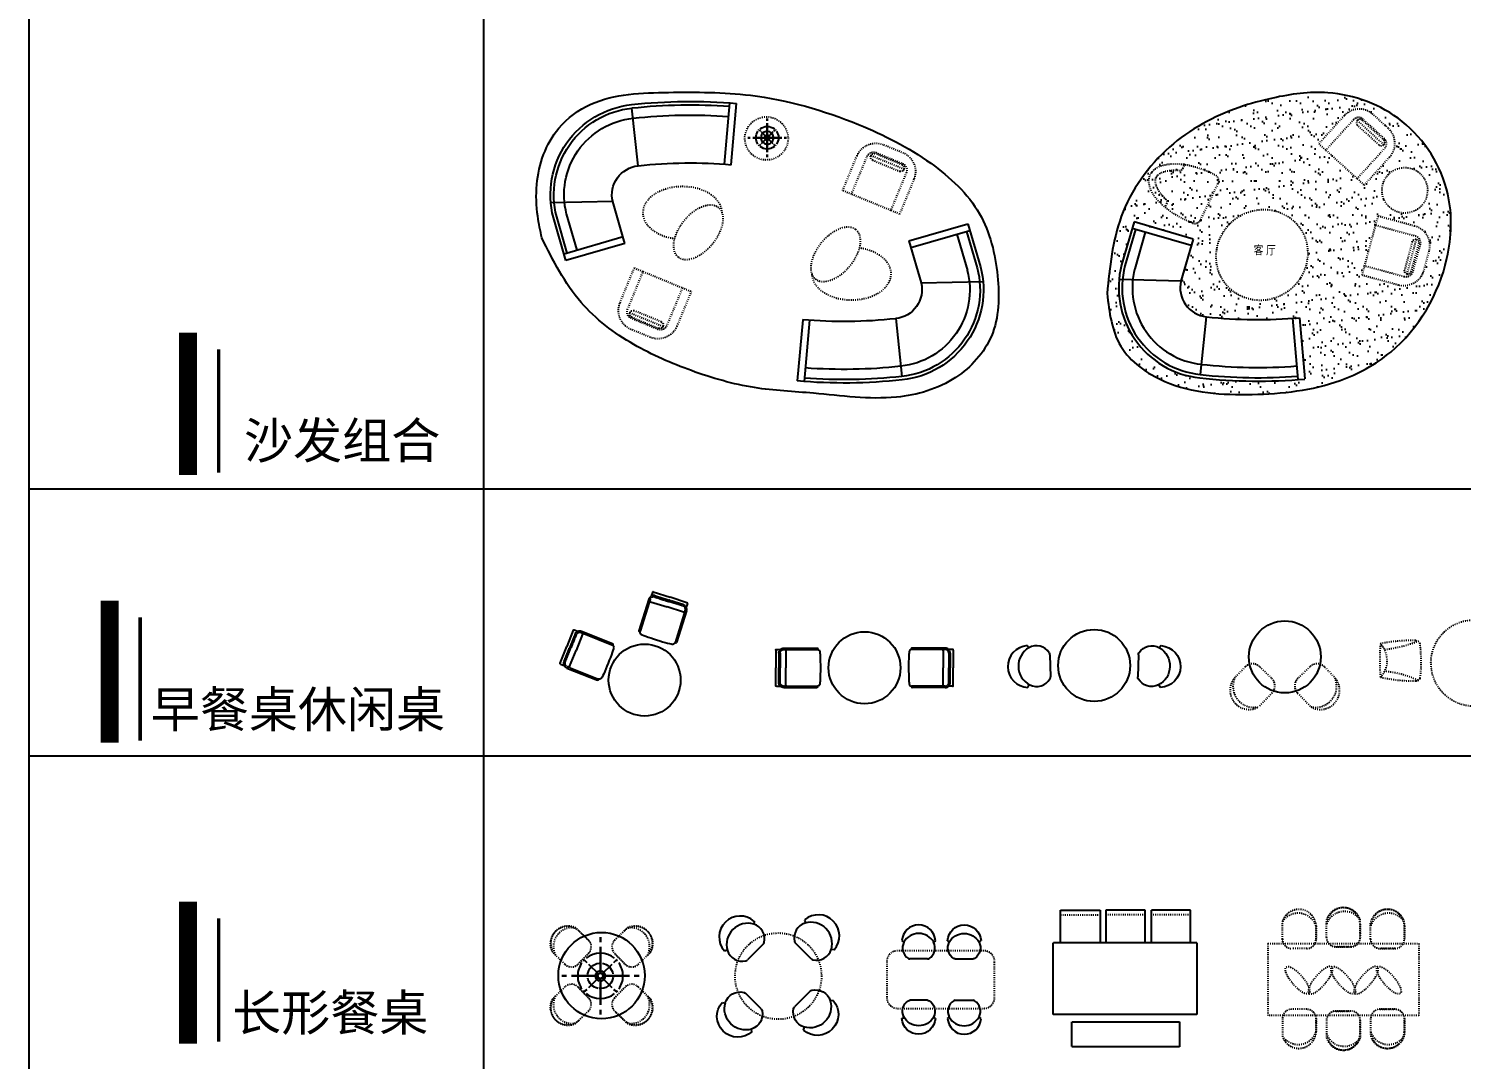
# Model space of a CAD drawing. Extents: x 185064 to 343242, y -369192 to -264966.
# Drawn here: x 185064 to 204981, y -303604 to -289282 of the extents above; entities that cross this region are included whole.
import ezdxf
from ezdxf.enums import TextEntityAlignment as Align

# ---------------------------------------------------------------- set-up
doc = ezdxf.new("R2010")
doc.units = 0
for name, pattern in [('ACAD_ISO03W100', [30, 12, -18]), ('DASH', [0.35, 0.25, -0.1]), ('DASHED', [0.75, 0.5, -0.25])]:
    doc.linetypes.add(name, pattern=pattern)
doc.layers.add('A——墙体', color=7, linetype='Continuous')
doc.layers.add('J--家具', color=255, linetype='Continuous')
doc.layers.add('柱子', color=7, linetype='Continuous', lineweight=30)
doc.styles.add('CCD-HB', font='hbsmall.shx')
doc.styles.add('NAME-2', font='swisse.ttf')

# ---------------------------------------------------------------- blocks, each defined once
blk = doc.blocks.new('A$C30FC2DA9')
at = {"color": 3, "ltscale": 15}
for p, q in [((-249, 407), (-3, 407)), ((243, 407), (-3, 407)), ((-278, 295), (-278, -168)), ((-259, 397), (-259, 343)), ((-259, 295), (-259, 282)), ((-259, 252), (-259, -168)), ((-244, 267), (-3, 267)), ((238, 267), (-3, 267)), ((253, 397), (253, 343)), ((253, 295), (253, 282)), ((253, 295), (253, 282)), ((253, 252), (253, -173)), ((272, 295), (272, -163))]:
    blk.add_line(p, q, dxfattribs=at)
at = {"color": 3, "linetype": 'DASHED', "ltscale": 4}
for p, q in [((-208, 365), (-3, 365)), ((-208, 346), (-3, 346)), ((202, 365), (-3, 365)), ((202, 346), (-3, 346))]:
    blk.add_line(p, q, dxfattribs=at)
at = {"color": 3, "ltscale": 15}
for centre, radius, start, end in [((-249, 397), 10, 90, 180), ((243, 397), 10, 0, 90), ((-208, 295), 70, 136.7668, 180), ((-244, 282), 15, 180, 270), ((-244, 252), 15, 90, 180), ((238, 282), 15, 270, 0), ((238, 252), 15, 359.5051, 89.9985), ((202, 295), 70, 0, 43.2332), ((-269, -168), 9.5, 180, 0), ((-222, -167), 38.2, 184.6147, 245.0701), ((211, -164), 42.8, 298.0317, 348.6821), ((262, -163), 9.5, 180, 0)]:
    blk.add_arc(centre, radius, start, end, dxfattribs=at)
at = {"color": 3, "linetype": 'DASHED', "ltscale": 4}
for centre, radius, start, end in [((-208, 295), 51, 90, 180), ((-208, 295), 70, 90, 135.2348), ((202, 295), 70, 44.7652, 90), ((202, 295), 51, 0, 90)]:
    blk.add_arc(centre, radius, start, end, dxfattribs=at)
at = {"color": 3, "ltscale": 15}
blk.add_ellipse((-4, -201), major_axis=(-236, 0), ratio=0.051809, start_param=0.104031, end_param=3.04897, dxfattribs=at)
blk = doc.blocks.new('A$C24C84199')
at = {"color": 3, "lineweight": -2}
for p, q in [((275, 581), (299, 552)), ((590, 447), (590, 138)), ((272, 0), (293, 37))]:
    blk.add_line(p, q, dxfattribs=at)
for centre, radius, start, end in [((291, 290), 291, 93.0676, 266.2598), ((443, 293), 296, 119.0724, 241.1148), ((398, 358), 217, 31.937, 117.211), ((540, 447), 50, 0, 31.937), ((398, 227), 217, 242.789, 328.063), ((540, 138), 50, 328.063, 0)]:
    blk.add_arc(centre, radius, start, end, dxfattribs=at)
blk = doc.blocks.new('WERAWERAWE')
at = {"color": 8, "linetype": 'Continuous'}
for p, q in [((106863.5, -18799.3), (106863.5, -18775)), ((106863.5, -18775), (106863.5, -18799.3)), ((106863.5, -18944.5), (106863.5, -18823.6)), ((106863.5, -18823.6), (106863.5, -18944.5)), ((106805.5, -18911.4), (106853.6, -18959.5)), ((106853.6, -18959.5), (106805.5, -18911.4)), ((106873.5, -18959.5), (106921.6, -18911.4)), ((106921.6, -18911.4), (106873.5, -18959.5)), ((106931.2, -18901.8), (106940.9, -18892.1)), ((106940.9, -18892.1), (106931.2, -18901.8)), ((106669.1, -18969.4), (106693.4, -18969.4)), ((106693.4, -18969.4), (106669.1, -18969.4)), ((106717.7, -18969.4), (106838.6, -18969.4)), ((106838.6, -18969.4), (106717.7, -18969.4)), ((106805.5, -19027.5), (106853.6, -18979.4)), ((106853.6, -18979.4), (106805.5, -19027.5)), ((106863.5, -19115.3), (106863.5, -18994.4)), ((106863.5, -18994.4), (106863.5, -19115.3)), ((106873.5, -18979.4), (106921.6, -19027.5)), ((106921.6, -19027.5), (106873.5, -18979.4)), ((106888.5, -18969.4), (107009.4, -18969.4)), ((107009.4, -18969.4), (106888.5, -18969.4)), ((107058, -18969.4), (107033.7, -18969.4)), ((107033.7, -18969.4), (107058, -18969.4)), ((106863.5, -19163.9), (106863.5, -19139.6)), ((106863.5, -19139.6), (106863.5, -19163.9))]:
    blk.add_line(p, q, dxfattribs=at)
at = {"color": 3, "linetype": 'Continuous'}
for p, q in [((106786.2, -18892.1), (106795.9, -18901.8)), ((106795.9, -18901.8), (106786.2, -18892.1)), ((106786.2, -19046.8), (106795.9, -19037.1)), ((106795.9, -19037.1), (106786.2, -19046.8)), ((106931.2, -19037.1), (106940.9, -19046.8)), ((106940.9, -19046.8), (106931.2, -19037.1))]:
    blk.add_line(p, q, dxfattribs=at)
for major_axis, start_param, end_param in [((113.9, 0), 0.888609, 2.25296), ((-113.9, 0.4), -0.613826, 0.003279), ((111.3, 24.3), 2.125594, 2.22504), ((111.3, 24.3), 2.125594, 2.22504), ((-111.2, 24.8), 4.06263, 4.162076), ((113.9, 0.4), -0.003338, 0.613767), ((113.9, 0.4), 3.138263, 3.755368), ((-113.9, 0.4), 2.527791, 3.144896), ((-111.3, 24.5), 0.918242, 1.017688), ((-111.3, 24.5), 0.918242, 1.017688), ((113.9, 0), 4.03019, 5.394541), ((111.2, 24.6), -1.01888, -0.919434), ((111.2, 24.6), -1.01888, -0.919434)]:
    blk.add_ellipse((106863.5, -18969.4), major_axis=major_axis, ratio=1, start_param=start_param, end_param=end_param, dxfattribs=at)
at = {"color": 8, "linetype": 'Continuous', "extrusion": (0, 0, -1)}
for major_axis, start_param, end_param in [((45.3, 45.3), 4.030214, 5.394564), ((45.3, 45.3), -0.801005, -0.701559), ((45.3, 45.3), -0.801005, -0.701559), ((45.3, 45.3), -0.617105, 0), ((46, 44.7), -0.014483, 0.602622), ((45.3, 45.3), 3.843152, 3.942598), ((45.3, 45.3), 3.843152, 3.942598), ((46, 44.7), 3.127109, 3.744214), ((45.3, 45.3), 2.524488, 3.141593), ((10.2, 9.6), 4.712363, 10.995548), ((9.91, 9.91), 3.372739, 4.481242), ((9.91, 9.91), -1.33965, -0.231147), ((9.91, 9.91), 1.801943, 2.910446), ((45.3, 45.3), 0.888621, 2.252972), ((9.91, 9.91), 0.231147, 1.33965), ((45.3, 45.3), 0.701559, 0.801005), ((45.3, 45.3), 0.701559, 0.801005), ((45.3, 45.3), 2.340587, 2.440033), ((45.3, 45.3), 2.340587, 2.440033)]:
    blk.add_ellipse((106863.5, -18969.4), major_axis=major_axis, ratio=1, start_param=start_param, end_param=end_param, dxfattribs=at)
at = {"color": 8, "linetype": 'Continuous'}
for major_axis, start_param, end_param in [((-24.9, 0), 3.141593, 9.424778), ((24.9, 0.3), 1.789211, 2.897713), ((-24.9, 0.3), 3.385683, 4.494186), ((-24.9, 0.3), 0.243913, 1.352416), ((12.5, 0.1), 1.791898, 2.9004), ((-12.5, 0.1), 0.240329, 1.348832), ((-12.5, 0.1), 3.382057, 4.49056), ((12.5, 0.1), -1.349407, -0.240905), ((24.9, 0.3), -1.352603, -0.2441)]:
    blk.add_ellipse((106863.5, -18969.4), major_axis=major_axis, ratio=1, start_param=start_param, end_param=end_param, dxfattribs=at)
at = {"color": 1, "linetype": 'Continuous'}
blk.add_ellipse((106863.5, -18969.4), major_axis=(-111.2, 24.8), ratio=1, start_param=4.06263, end_param=4.162076, dxfattribs=at)
blk = doc.blocks.new('WERWe')
at = {"layer": 'J--家具', "color": 1, "linetype": 'ACAD_ISO03W100', "lineweight": -2}
for p, q in [((326362, -161819), (326341, -161763)), ((326517, -162365), (326530, -162424))]:
    blk.add_line(p, q, dxfattribs=at)
at = {"layer": 'J--家具', "color": 3, "linetype": 'ACAD_ISO03W100', "lineweight": -2}
blk.add_line((327049, -162220), (326895, -161653), dxfattribs=at)
for centre, start, end in [((326804, -161677), 15.1519, 102.2993), ((326957, -162245), 290.5443, 15.1519)]:
    blk.add_arc(centre, 95, start, end, dxfattribs=at)
at = {"layer": 'J--家具', "color": 1, "linetype": 'ACAD_ISO03W100', "lineweight": -2}
for centre, radius, start, end in [((326314, -161835), 50.2, 302.3009, 18.7669), ((326471, -162375), 47.5, 12.2804, 87.1765)]:
    blk.add_arc(centre, radius, start, end, dxfattribs=at)
at = {"layer": 'J--家具', "color": 3, "linetype": 'ACAD_ISO03W100', "lineweight": -2, "extrusion": (0, 0, -1)}
blk.add_ellipse((326787, -161989), major_axis=(726, 219), ratio=0.517387, start_param=1.444299, end_param=4.862697, dxfattribs=at)
at = {"layer": 'J--家具', "color": 1, "linetype": 'ACAD_ISO03W100', "lineweight": -2}
blk.add_open_spline([(326473, -162328), (326465, -162327), (326457, -162327), (326427, -162324), (326407, -162322), (326367, -162316), (326348, -162312), (326313, -162303), (326297, -162297), (326270, -162287), (326258, -162282), (326237, -162272), (326228, -162266), (326211, -162255), (326203, -162250), (326190, -162239), (326185, -162234), (326176, -162225), (326173, -162220), (326166, -162211), (326163, -162206), (326158, -162196), (326155, -162192), (326152, -162182), (326150, -162177), (326148, -162167), (326148, -162162), (326147, -162151), (326147, -162146), (326147, -162134), (326148, -162128), (326150, -162115), (326152, -162108), (326156, -162094), (326159, -162086), (326166, -162071), (326169, -162063), (326178, -162047), (326183, -162039), (326194, -162022), (326200, -162013), (326214, -161996), (326221, -161987), (326240, -161965), (326253, -161952), (326280, -161927), (326295, -161914), (326320, -161893), (326330, -161886), (326341, -161878)], degree=3, knots=[2.173703, 2.173703, 2.173703, 2.173703, 2.214619, 2.214619, 2.325785, 2.325785, 2.43695, 2.43695, 2.548116, 2.548116, 2.637557, 2.637557, 2.726998, 2.726998, 2.81644, 2.81644, 2.889588, 2.889588, 2.962736, 2.962736, 3.035884, 3.035884, 3.109032, 3.109032, 3.18218, 3.18218, 3.255328, 3.255328, 3.328476, 3.328476, 3.401624, 3.401624, 3.474772, 3.474772, 3.54792, 3.54792, 3.621068, 3.621068, 3.694216, 3.694216, 3.767364, 3.767364, 3.840512, 3.840512, 3.945709, 3.945709, 4.050906, 4.050906, 4.11557, 4.11557, 4.11557, 4.11557], dxfattribs=at)
blk = doc.blocks.new('awsetaer')
at = {"color": 1, "linetype": 'ACAD_ISO03W100'}
for p, q in [((292340, -96432), (292865, -96434)), ((292291, -97063), (292911, -97063))]:
    blk.add_line(p, q, dxfattribs=at)
at = {"color": 3, "linetype": 'ACAD_ISO03W100'}
for p, q in [((292811, -96363), (292391, -96363)), ((292291, -96463), (292291, -97063)), ((292911, -97063), (292911, -96463))]:
    blk.add_line(p, q, dxfattribs=at)
blk.add_lwpolyline([(292911, -97063), (293051, -97063), (293051, -96513, 0.414214), (292751, -96213), (292451, -96213, 0.414214), (292151, -96513), (292151, -97063), (292291, -97063)], format="xyb", dxfattribs=at)
at = {"color": 1, "linetype": 'ACAD_ISO03W100'}
blk.add_lwpolyline([(292390, -96382), (292815, -96382, -0.414214), (292865, -96432), (292865, -96434, -0.414214), (292815, -96484), (292390, -96484, -0.414214), (292340, -96434), (292340, -96432, -0.414214)], format="xyb", close=True, dxfattribs=at)
at = {"color": 3, "linetype": 'ACAD_ISO03W100'}
for centre, start, end in [((292391, -96463), 90, 180), ((292811, -96463), 0, 90)]:
    blk.add_arc(centre, 100, start, end, dxfattribs=at)
blk = doc.blocks.new('asertsert')
at = {"color": 3}
for p, q in [((289725, -97284), (289542, -97913)), ((289745, -97394), (289590, -97927)), ((290561, -97631), (289697, -97380)), ((290589, -97535), (289725, -97284)), ((289889, -97436), (289734, -97969)), ((290589, -97535), (290410, -98149)), ((290410, -98149), (289504, -98129)), ((290780, -98671), (290691, -99516)), ((292044, -98694), (292123, -99590)), ((292144, -98686), (292223, -99582)), ((292123, -99590), (292123, -99591))]:
    blk.add_line(p, q, dxfattribs=at)
for centre, radius, start, end in [((290825, -98247), 1326, 165.4204, 263.9797), ((290825, -98247), 1276, 165.4204, 263.9797), ((290825, -98247), 1126, 165.4204, 263.9797), ((290825, -98247), 426, 166.6748, 263.9797), ((291538, -91776), 6937, 263.7581, 275.0143), ((291538, -91776), 7637, 263.7581, 274.264), ((291538, -91776), 7837, 263.7581, 275.0143), ((291538, -91776), 7787, 263.7581, 274.2785)]:
    blk.add_arc(centre, radius, start, end, dxfattribs=at)
blk = doc.blocks.new('A$C156A6FC5')
at = {"layer": 'A——墙体', "color": 3, "linetype": 'ACAD_ISO03W100', "lineweight": -2}
for p, q in [((183, 668), (202, 688)), ((682, 421), (687, 448))]:
    blk.add_line(p, q, dxfattribs=at)
for centre, radius, start, end in [((2103, -349), 2175, 152.3421, 165.2478), ((199, 649), 25.3, 131.1745, 152.8094), ((232, 660), 41.2, 76.5468, 137.0059), ((-444, -1274), 2090, 64.192, 70.8426), ((-455, -1272), 2093, 57.365, 63.9107), ((-1276, 1364), 2175, 321.1689, 334.0372), ((653, 461), 36.3, 339.733, 53.9057), ((657, 423), 25.3, 333.57, 355.2049), ((1366, 2466), 2642, 238.8589, 248.9747)]:
    blk.add_arc(centre, radius, start, end, dxfattribs=at)
at = {"layer": '柱子', "color": 1, "linetype": 'ACAD_ISO03W100', "lineweight": -2}
for centre, radius, start, end in [((-2055, 942), 2271, 341.4946, 353.5742), ((1636, -704), 1493, 129.4838, 147.944), ((103, -114), 335, 19.8325, 108.0011)]:
    blk.add_arc(centre, radius, start, end, dxfattribs=at)

msp = doc.modelspace()

# ---------------------------------------------------------------- hatches: boundary and pattern name
at = {"ltscale": 5}
h = msp.add_hatch(dxfattribs=at)
h.set_pattern_fill('AR-SAND', color=250, scale=5)
h.set_pattern_definition([(37.5, (-215848.65, -174897.62), (-8.00016, 244.70662), [0, -193.04, 0, -215.9, 0, -206.375]), (7.5, (-215848.65, -174897.62), (224.76164, 358.41255), [0, -104.14, 0, -173.99, 0, -66.675]), (327.5, (-216004.86, -174897.62), (395.49619, 0.71859), [0, -63.5, 0, -228.6, 0, -298.45]), (317.5, (-216004.86, -174897.62), (381.77823, 111.46466), [0, -31.75, 0, -149.86, 0, -171.45])])
edge = h.paths.add_edge_path()
edge.add_spline(control_points=[(200056, -292961), (200092, -292596), (200169, -291838), (200852, -290870), (201687, -290419), (202449, -290213), (203238, -290104), (204261, -290483), (204874, -291463), (204829, -292696), (204244, -293700), (203179, -294283), (202076, -294397), (200979, -294335), (200151, -293754), (200087, -293223), (200056, -292961)], knot_values=[0, 0, 0, 0, 1086.235497, 2261.08044, 3377.01346, 3860.627687, 4630.83505, 5735.741709, 6926.89546, 7821.693258, 9340.877632, 10147.656241, 11386.731349, 12614.193262, 13395.969617, 14155.334962, 14155.334962, 14155.334962, 14155.334962], degree=3, periodic=0)
h.paths.add_polyline_path([(203602, -292709), (203636, -292580), (203791, -292012), (203825, -291883), (204330, -292020, -0.414214), (204530, -292370), (204455, -292645, -0.414214), (204106, -292845)], flags=16)
h.paths.add_polyline_path([(202730, -293299), (202805, -294151, -0.049154), (201344, -294135, -0.458677), (200257, -292565), (200431, -291967), (201252, -292206), (201083, -292789, 0.448346), (201429, -293284, 0.04947)], flags=16)
h.paths.add_polyline_path([(202706, -294111, -0.045939), (201349, -294088, -0.458531), (200303, -292578), (200450, -292072), (200587, -292111), (200441, -292616, 0.455027), (201354, -293945, 0.046254), (202693, -293969)], flags=0)
h.paths.add_polyline_path([(203878, -291528, -1), (204510, -291528, -1)], flags=16)
h.paths.add_polyline_path([(203631, -291455), (203533, -291365), (203097, -290969), (202999, -290879), (203350, -290493, -0.414214), (203753, -290474), (203964, -290665, -0.414214), (203983, -291068)], flags=16)
h.paths.add_polyline_path([(203903, -290893), (203833, -290829, 1)], flags=0)
h.paths.add_polyline_path([(202055, -292474), (202441, -292474), (202441, -292245), (202055, -292245)], flags=8)
edge = h.paths.add_edge_path(flags=16)
edge.add_ellipse((202209, -292426), major_axis=(-499, -411), ratio=0.960344, start_angle=0, end_angle=360)

# ---------------------------------------------------------------- linework, layer by layer
at = {"color": 8}
for p, q in [((185064, -264966), (185064, -369192)), ((191386, -264966), (191386, -369192)), ((185064, -295675), (343242, -295675)), ((185064, -299386), (240053, -299386))]:
    msp.add_line(p, q, dxfattribs=at)
at = {"color": 3, "linetype": 'ACAD_ISO03W100'}
for p, q in [((201975, -298152), (201833, -298298)), ((202178, -298149), (202346, -298311)), ((202875, -298149), (202708, -298311)), ((203079, -298152), (203220, -298298)), ((202349, -298514), (202162, -298707)), ((202705, -298514), (202891, -298707)), ((202493, -301934), (202493, -301693)), ((203106, -301910), (203106, -301727)), ((203575, -301910), (203575, -301669)), ((204189, -301934), (204189, -301693)), ((192845, -301947), (192671, -301779)), ((193212, -301947), (193385, -301779)), ((202961, -301934), (202961, -301751)), ((203720, -301934), (203720, -301751)), ((192703, -302281), (192848, -302130)), ((193354, -302281), (193208, -302130)), ((202291, -301995), (204391, -301995)), ((202291, -301995), (202291, -302995)), ((202832, -302064), (202622, -302064)), ((203236, -302039), (203446, -302039)), ((203850, -302064), (204059, -302064)), ((204391, -301995), (204391, -302995)), ((192519, -302284), (192388, -302157)), ((193537, -302284), (193669, -302157)), ((192519, -302598), (192388, -302725)), ((192703, -302601), (192848, -302752)), ((193354, -302601), (193208, -302752)), ((193537, -302598), (193669, -302725)), ((192845, -302935), (192671, -303103)), ((193212, -302935), (193385, -303103)), ((202832, -302909), (202622, -302909)), ((203236, -302933), (203446, -302933)), ((203850, -302909), (204059, -302909)), ((204391, -302995), (202291, -302995)), ((202493, -303039), (202493, -303280)), ((202961, -303039), (202961, -303222)), ((203106, -303063), (203106, -303246)), ((203575, -303063), (203575, -303304)), ((203720, -303039), (203720, -303222)), ((204189, -303039), (204189, -303280))]:
    msp.add_line(p, q, dxfattribs=at)
at = {"linetype": 'DASH', "ltscale": 10}
for p, q in [((199410, -301980), (199410, -301532)), ((199410, -301532), (199960, -301532)), ((199960, -301532), (199960, -301980)), ((200587, -301532), (200037, -301532)), ((200037, -301532), (200037, -301980)), ((200587, -301980), (200587, -301532)), ((201217, -301532), (200667, -301532)), ((200667, -301532), (200667, -301980)), ((201217, -301980), (201217, -301532))]:
    msp.add_line(p, q, dxfattribs=at)
at = {"color": 8, "linetype": 'ACAD_ISO03W100', "lineweight": -2}
for p, q in [((199410, -301598), (199960, -301598)), ((200587, -301598), (200037, -301598)), ((201217, -301598), (200667, -301598))]:
    msp.add_line(p, q, dxfattribs=at)
at = {"color": 8}
for points, const_width in [([(187280, -293507), (187280, -295482)], 250), ([(187705, -293738), (187705, -295454)], 50), ([(186190, -297229), (186190, -299204)], 250), ([(186615, -297460), (186615, -299175)], 50), ([(187280, -301413), (187280, -303388)], 250), ([(187705, -301644), (187705, -303359)], 50)]:
    msp.add_lwpolyline(points, dxfattribs=dict(at, const_width=const_width))
at = {"color": 3, "linetype": 'ACAD_ISO03W100'}
for points in [[(202832, -302064), (202622, -302064, -0.414214), (202493, -301934), (202493, -301693, -0.850737), (202961, -301751), (202961, -301934, -0.414214), (202832, -302064)], [(203446, -302039), (203236, -302039, -0.414214), (203106, -301910), (203106, -301669, -0.850737), (203575, -301727), (203575, -301910, -0.414214), (203446, -302039)], [(204059, -302064), (203850, -302064, -0.414214), (203720, -301934), (203720, -301693, -0.850737), (204189, -301751), (204189, -301934, -0.414214), (204059, -302064)], [(192848, -302130), (192703, -302281, -0.414214), (192519, -302284), (192346, -302116, -0.850737), (192713, -301820), (192845, -301947, -0.414214), (192848, -302130)], [(193208, -302130), (193354, -302281, 0.414214), (193537, -302284), (193711, -302116, 0.850737), (193344, -301820), (193212, -301947, 0.414214), (193208, -302130)], [(192848, -302752), (192703, -302601, 0.414214), (192519, -302598), (192346, -302765, 0.850737), (192713, -303062), (192845, -302935, 0.414214), (192848, -302752)], [(193208, -302752), (193354, -302601, -0.414214), (193537, -302598), (193711, -302765, -0.850737), (193344, -303062), (193212, -302935, -0.414214), (193208, -302752)], [(202832, -302909), (202622, -302909, 0.414214), (202493, -303039), (202493, -303280, 0.850737), (202961, -303222), (202961, -303039, 0.414214), (202832, -302909)], [(202832, -302909), (202622, -302909, 0.414214), (202493, -303039), (202493, -303280, 0.850737), (202961, -303222), (202961, -303039, 0.414214), (202832, -302909)], [(203446, -302933), (203236, -302933, 0.414214), (203106, -303063), (203106, -303304, 0.850737), (203575, -303246), (203575, -303063, 0.414214), (203446, -302933)], [(204059, -302909), (203850, -302909, 0.414214), (203720, -303039), (203720, -303280, 0.850737), (204189, -303222), (204189, -303039, 0.414214), (204059, -302909)]]:
    msp.add_lwpolyline(points, format="xyb", dxfattribs=at)
msp.add_lwpolyline([(196993, -302246), (196993, -302746, 0.414214), (197143, -302896), (198343, -302896, 0.414214), (198493, -302746), (198493, -302246, 0.414214), (198343, -302096), (197143, -302096, 0.414214)], format="xyb", close=True, dxfattribs=at)
at = {"linetype": 'DASH', "ltscale": 10}
for points in [[(199306, -301980), (201306, -301980), (201306, -302980), (199306, -302980)], [(199565, -303081), (201065, -303081), (201065, -303431), (199565, -303431)]]:
    msp.add_lwpolyline(points, close=True, dxfattribs=at)
at = {"color": 3, "linetype": 'ACAD_ISO03W100'}
for centre, radius in [((195321, -290807), 300), ((195485, -302448), 600)]:
    msp.add_circle(centre, radius, dxfattribs=at)
at = {"color": 1, "linetype": 'ACAD_ISO03W100'}
msp.add_circle((204194, -291528), 316, dxfattribs=at)
msp.add_circle((202527, -298012), 500)
at = {"color": 3, "linetype": 'ACAD_ISO03W100', "lineweight": -2}
msp.add_circle((205159, -298097), 600, dxfattribs=at)
at = {"color": 3}
for centre, radius in [((196684, -298163), 500), ((199876, -298131), 500), ((193627, -298334), 500), ((193028, -302441), 600)]:
    msp.add_circle(centre, radius, dxfattribs=at)
at = {"color": 3, "linetype": 'ACAD_ISO03W100'}
for centre, radius, start, end in [((202078, -298252), 144, 45.9152, 135.9152), ((202975, -298252), 144, 44.0848, 134.0848), ((202031, -298476), 266, 138.087, 299.6432), ((202098, -298421), 292, 155.069, 282.6611), ((202245, -298414), 144, 315.9152, 45.9152), ((202808, -298414), 144, 134.0848, 224.0848), ((203023, -298476), 266, 240.3568, 41.913), ((202955, -298421), 292, 257.3389, 24.931), ((202722, -301760), 239, 2.1718, 163.728), ((203346, -301736), 239, 16.272, 177.8282), ((203959, -301760), 239, 16.272, 177.8282), ((202713, -301837), 263, 19.1538, 146.7459), ((203355, -301813), 263, 33.2541, 160.8462), ((203969, -301837), 263, 33.2541, 160.8462), ((192560, -301991), 239, 62.2774, 223.8336), ((192622, -302038), 263, 79.2595, 206.8515), ((193497, -301991), 239, 316.1664, 117.7226), ((193434, -302038), 263, 333.1485, 100.7405), ((202622, -301934), 130, 180, 270), ((202832, -301934), 130, 270, 0), ((203236, -301910), 130, 180, 270), ((203446, -301910), 130, 270, 0), ((203850, -301934), 130, 180, 270), ((204059, -301934), 130, 270, 0), ((192755, -302040), 130, 316.0054, 46.0054), ((193302, -302040), 130, 133.9946, 223.9946), ((192609, -302191), 130, 226.0054, 316.0054), ((193447, -302191), 130, 223.9946, 313.9946), ((192560, -302891), 239, 136.1664, 297.7226), ((192622, -302844), 263, 153.1485, 280.7405), ((192609, -302691), 130, 43.9946, 133.9946), ((193447, -302691), 130, 46.0054, 136.0054), ((193497, -302891), 239, 242.2774, 43.8336), ((193434, -302844), 263, 259.2595, 26.8515), ((192755, -302842), 130, 313.9946, 43.9946), ((193302, -302842), 130, 136.0054, 226.0054), ((202622, -303039), 130, 90, 180), ((202832, -303039), 130, 360, 90), ((203236, -303063), 130, 90, 180), ((203446, -303063), 130, 0, 90), ((203850, -303039), 130, 90, 180), ((204059, -303039), 130, 0, 90), ((202722, -303213), 239, 196.272, 357.8282), ((202713, -303135), 263, 213.2541, 340.8462), ((203346, -303237), 239, 182.1718, 343.728), ((203355, -303160), 263, 199.1538, 326.7459), ((203959, -303213), 239, 182.1718, 343.728), ((203969, -303135), 263, 199.1538, 326.7459)]:
    msp.add_arc(centre, radius, start, end, dxfattribs=at)
for centre, major_axis in [((194153, -291841), (-551, 0)), ((196503, -292687), (551, 0))]:
    msp.add_ellipse(centre, major_axis=major_axis, ratio=0.660825, start_param=3.132194, end_param=7.657503, dxfattribs=at)
at = {"color": 1, "linetype": 'ACAD_ISO03W100'}
for centre, major_axis, ratio in [((194373, -292111), (-278, -347), 0.572833), ((202209, -292426), (-499, -411), 0.960344), ((196283, -292418), (278, 347), 0.572833)]:
    msp.add_ellipse(centre, major_axis=major_axis, ratio=ratio, dxfattribs=at)
at = {"color": 3, "linetype": 'ACAD_ISO03W100'}
for centre in [(202704, -302505), (203339, -302505), (203974, -302505)]:
    msp.add_ellipse(centre, major_axis=(-158, 184), ratio=0.332897, dxfattribs=at)
at = {"color": 3, "linetype": 'ACAD_ISO03W100', "extrusion": (0, 0, -1)}
for centre in [(203022, -302505), (203657, -302505)]:
    msp.add_ellipse(centre, major_axis=(158, 184), ratio=0.332897, dxfattribs=at)
at = {"color": 8}
for points in [[(192197, -292188), (192743, -293085), (193475, -293669), (194278, -294034), (195156, -294270), (195975, -294348), (197128, -294402), (197951, -294129), (198447, -293555), (198533, -292716), (198282, -291853), (197605, -291153), (196602, -290614), (195098, -290208), (193957, -290167), (192878, -290333), (192433, -290666), (192128, -291446), (192142, -291889), (192197, -292188)], [(200056, -292961), (200254, -291893), (200924, -290928), (201893, -290375), (202359, -290246), (203126, -290173), (204157, -290570), (204792, -291578), (204781, -292472), (203999, -293775), (203296, -294171), (202072, -294364), (200858, -294183), (200247, -293696), (200056, -292961)]]:
    msp.add_spline(points, degree=3, dxfattribs=at)

# ---------------------------------------------------------------- block references
at = {"color": 7, "yscale": 0.95, "zscale": 0.95}
for name, p, xscale, rotation in [('asertsert', (-82706, -384925), -0.95, 180), ('awsetaer', (59653, -35958), 0.95, 317.7280103812885), ('awsetaer', (488894, -312604), -0.95, 337.5539694367486), ('WERWe', (66712, 27676), 0.95, 319.2265801747032), ('awsetaer', (219924, -584713), -0.9499999999999998, 254.8210221128125), ('awsetaer', (-98239, -271861), -0.95, 157.5539694367486)]:
    msp.add_blockref(name, p, dxfattribs=dict(at, xscale=xscale, rotation=rotation))
at = {"color": 8, "xscale": -1.382400000002235, "yscale": 1.382400000002235, "zscale": 1.3824}
msp.add_blockref('WERAWERAWE', (343059, -264574), dxfattribs=at)
at = {"color": 7, "yscale": 0.95, "zscale": 0.95}
for p, xscale in [((-74807, -199547), 0.95), ((473361, -199574), -0.95)]:
    msp.add_blockref('asertsert', p, dxfattribs=dict(at, xscale=xscale))
at = {"color": 3}
for p, rotation in [((193861, -297573), 342.4076107448142), ((197510, -298167), 270)]:
    msp.add_blockref('A$C30FC2DA9', p, dxfattribs=dict(at, rotation=rotation))
at = {"color": 3, "xscale": -1}
for p, rotation in [((192921, -298023), 68.22827178644708), ((195857, -298167), 90)]:
    msp.add_blockref('A$C30FC2DA9', p, dxfattribs=dict(at, rotation=rotation))
at = {"lineweight": -2, "rotation": 296.2218457740138}
msp.add_blockref('A$C156A6FC5', (203672, -297919), dxfattribs=at)
at = {"color": 3, "ltscale": 5, "rotation": 1.450454990561782}
msp.add_blockref('A$C24C84199', (198683, -298443), dxfattribs=at)
at = {"color": 7, "ltscale": 5, "xscale": -1}
for p, rotation in [((201069, -298443), 358.5495450094382), ((194513, -303006), 225), ((196030, -303391), 314.99999999998)]:
    msp.add_blockref('A$C24C84199', p, dxfattribs=dict(at, rotation=rotation))
at = {"color": 7, "ltscale": 5}
for p, rotation in [((194543, -301903), 315.00000000002), ((196044, -301476), 225)]:
    msp.add_blockref('A$C24C84199', p, dxfattribs=dict(at, rotation=rotation))
at = {"color": 7, "ltscale": 5, "yscale": 0.8, "zscale": 0.8}
for p, xscale, rotation in [((197204, -301737), 0.8, 270.0000000000538), ((198303, -301737), -0.8, 89.9999999999462), ((197204, -303256), -0.8, 269.9999999999462), ((198303, -303256), 0.8, 90.0000000000538)]:
    msp.add_blockref('A$C24C84199', p, dxfattribs=dict(at, xscale=xscale, rotation=rotation))
at = {"color": 3, "xscale": 2.76480000000447, "yscale": 2.76480000000447, "zscale": 2.76480000000447}
msp.add_blockref('WERAWERAWE', (-102445, -249998), dxfattribs=at)

# ---------------------------------------------------------------- texts
at = {"color": 7, "style": 'NAME-2', "width": 0.8}
msp.add_text('客 厅', height=120, dxfattribs=at).set_placement((202248, -292420), align=Align.CENTER)
at = {"color": 7, "char_height": 500, "attachment_point": 1, "style": 'CCD-HB'}
for s, insert, width in [('{\\fFangSong|b0|i0|c134|p49;沙发组合}', (188058, -294754), 3260.81), ('{\\fFangSong|b0|i0|c134|p49; 早餐桌休闲桌}', (186421, -298491), 5680.47), ('{\\fFangSong|b0|i0|c134|p49;长形餐桌}', (187892, -302706), 5680.47)]:
    msp.add_mtext(s, dxfattribs=dict(at, insert=insert, width=width))

doc.saveas('drawing.dxf')
